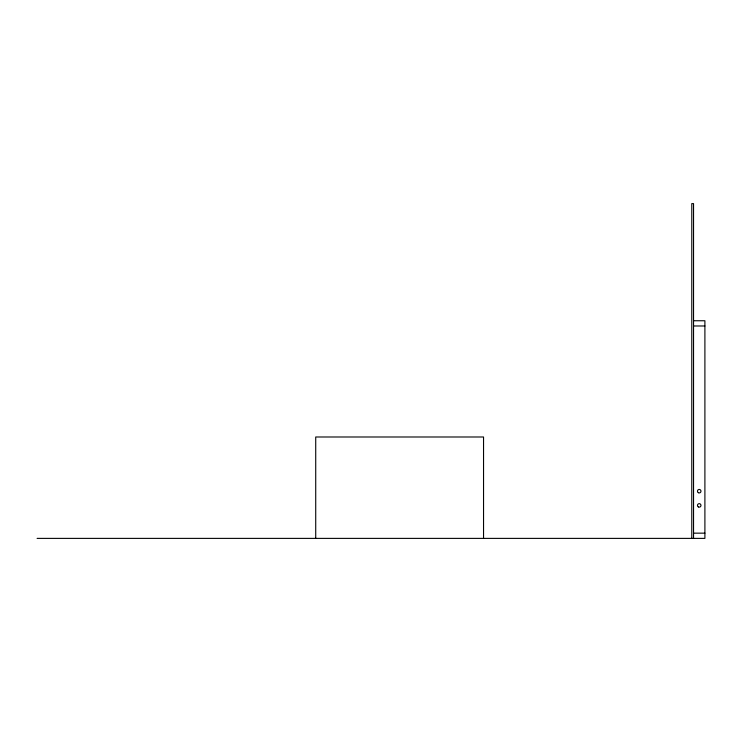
<?xml version="1.0" encoding="UTF-8"?>
<svg xmlns="http://www.w3.org/2000/svg" width="742" height="742" viewBox="0 0 742 742"><rect width="100%" height="100%" fill="white"/><g stroke="black" fill="none" stroke-linecap="round" stroke-linejoin="round"><path stroke-width="1.11" d="M693.538 320.748L704.9 320.748L704.9 538.386L37.1 538.386M693.529 325.979L704.9 325.979M693.529 533.155L704.9 533.155M693.538 538.386L693.538 203.614L691.785 203.614L691.785 538.386M483.543 538.386L483.543 436.992L315.721 436.992L315.721 538.386M698.343 506.916A1.744 1.744 0 0 0 700.967 505.404A1.744 1.744 0 0 0 698.343 503.892A1.744 1.744 0 0 0 698.343 506.916M698.343 492.697A1.744 1.744 0 0 0 700.967 491.185A1.744 1.744 0 0 0 698.343 489.674A1.744 1.744 0 0 0 698.343 492.697"/></g></svg>
